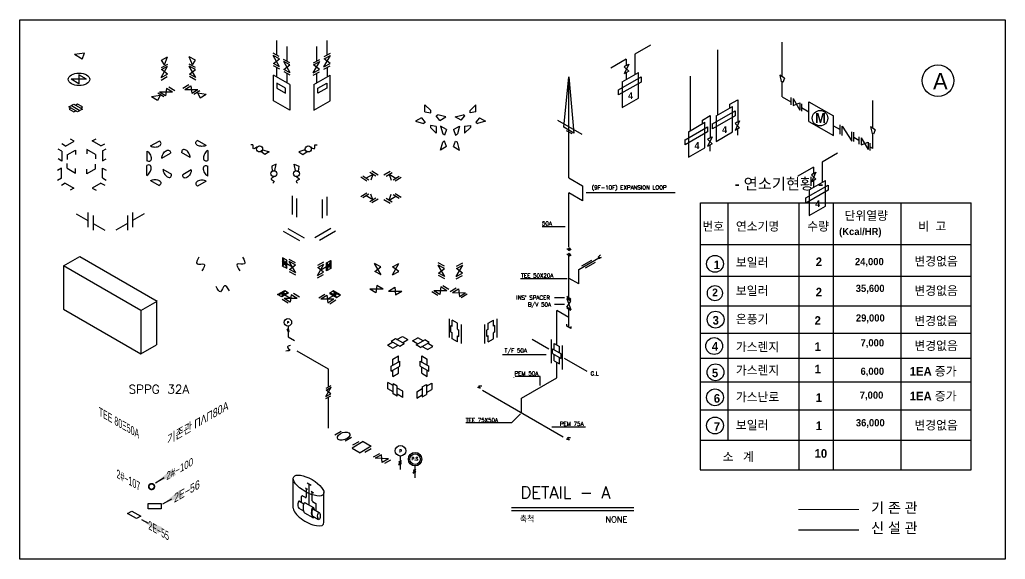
# Model space of a CAD drawing. Header units: millimetres. Extents: x 16332047 to 33387680, y -14835522 to -7015081.
# Drawn here: x 16550508 to 16577664, y -7622049 to -7607176 of the extents above; entities that cross this region are included whole.
import ezdxf
from ezdxf.enums import TextEntityAlignment as Align

# ---------------------------------------------------------------- set-up
doc = ezdxf.new("R2010")
doc.units = ezdxf.units.MM
doc.header["$LTSCALE"] = 300
doc.header["$MEASUREMENT"] = 0
doc.layers.get('0').update_dxf_attribs({"linetype": 'CONTINUOUS'})
for name, color, linetype in [('2차ABF', 4, 'CONTINUOUS'), ('ABF', 4, 'CONTINUOUS'), ('EF', 6, 'CONTINUOUS'), ('gas', 3, 'CONTINUOUS'), ('GTEXT', 2, 'CONTINUOUS'), ('부속류', 2, 'CONTINUOUS')]:
    doc.layers.add(name, color=color, linetype=linetype)
doc.layers.add('기존관', color=7, linetype='CONTINUOUS', lineweight=9)
doc.styles.add('HGW', font='romand', dxfattribs={"bigfont": 'hgw'})
doc.styles.add('HSH', font='romans.shx', dxfattribs={"bigfont": 'ghs.shx'})
doc.styles.add('HSW', font='romans.shx', dxfattribs={"bigfont": 'HSw.shx'})
doc.styles.add('HTXTW', font='txt', dxfattribs={"bigfont": 'htxtw'})
doc.styles.get("Standard").update_dxf_attribs({"font": 'symbol.ttf'})
doc.styles.add('굴림', font='', dxfattribs={"bigfont": '굴림'})
doc.styles.get('굴림').set_extended_font_data('Gulim', bold=True)
doc.dimstyles.get("Standard").update_dxf_attribs({"dimtxt": 1, "dimasz": 0.18, "dimexe": 0.18, "dimexo": 0.0625, "dimgap": 0.5, "dimtad": 1, "dimzin": 0, "dimdsep": 46, "dimtxsty": 'Standard', "dimcen": 0.09, "dimadec": 0, "dimazin": 0, "dimtfac": 1, "dimtofl": 0, "dimtmove": 2, "dimatfit": 3, "dimfxl": 1, "dimtolj": 1, "dimtzin": 0, "dimarcsym": 0})

# ---------------------------------------------------------------- blocks, each defined once
blk = doc.blocks.new('E')
at = {"layer": 'EF'}
for p, q in [((266, 588), (-1165, -238)), ((-508, -618), (924, 208)), ((924, 208), (266, 588)), ((-1165, -238), (-508, -618))]:
    blk.add_line(p, q, dxfattribs=at)

msp = doc.modelspace()

# ---------------------------------------------------------------- linework, layer by layer
at = {"color": 4}
for p, q in [((16550508, -7607176), (16577664, -7607176)), ((16550508, -7622049), (16550508, -7607176)), ((16577664, -7607176), (16577664, -7622049)), ((16577664, -7622049), (16550508, -7622049))]:
    msp.add_line(p, q, dxfattribs=at)
at = {"layer": 'ABF', "color": 4, "const_width": 47.5}
msp.add_lwpolyline([(16554220, -7620045, 1), (16554064, -7620045, 1)], format="xyb", close=True, dxfattribs=at)
at = {"layer": 'EF', "color": 4}
msp.add_lwpolyline([(16554051, -7620515), (16554408, -7620515), (16554408, -7620657), (16554051, -7620657)], close=True, dxfattribs=at)
msp.add_circle((16575808, -7608854), 435, dxfattribs=at)
at = {"layer": 'gas', "color": 4}
for p, q in [((16557584, -7607745), (16557584, -7608152)), ((16558974, -7607745), (16558974, -7608152)), ((16571514, -7608746), (16571514, -7607796)), ((16557870, -7607910), (16557870, -7608317)), ((16558689, -7607910), (16558689, -7608317)), ((16567887, -7607877), (16567458, -7608125)), ((16569746, -7609796), (16569746, -7608009)), ((16567221, -7608262), (16566792, -7608509)), ((16567221, -7608262), (16567221, -7608439)), ((16567458, -7608125), (16567458, -7608687)), ((16557580, -7608491), (16557580, -7608754)), ((16558979, -7608491), (16558979, -7608754)), ((16567221, -7608634), (16567221, -7608824)), ((16557870, -7608658), (16557870, -7608922)), ((16558689, -7608658), (16558689, -7608922)), ((16565639, -7611533), (16565639, -7608809)), ((16568987, -7610234), (16568987, -7608735)), ((16571514, -7609303), (16571514, -7608894)), ((16570077, -7609503), (16570290, -7609380)), ((16570290, -7609380), (16570290, -7609994)), ((16571514, -7609303), (16571756, -7609442)), ((16574017, -7610172), (16574017, -7609407)), ((16570077, -7609605), (16570077, -7609503)), ((16572051, -7609594), (16572254, -7609711)), ((16569318, -7609942), (16569531, -7609819)), ((16569318, -7610043), (16569318, -7609942)), ((16569531, -7609818), (16569531, -7610432)), ((16570283, -7610193), (16570283, -7610357)), ((16572930, -7610101), (16573111, -7610205)), ((16573633, -7610507), (16573492, -7610425)), ((16574017, -7610728), (16574017, -7610320)), ((16569524, -7610632), (16569524, -7610795)), ((16574017, -7610728), (16573929, -7610678)), ((16573044, -7610855), (16572615, -7611103)), ((16572378, -7611239), (16571949, -7611487)), ((16572378, -7611239), (16572378, -7611416)), ((16572615, -7611103), (16572615, -7611665)), ((16565639, -7611533), (16566016, -7611751)), ((16572378, -7611612), (16572378, -7611802)), ((16566016, -7611751), (16566016, -7612167)), ((16565639, -7613440), (16565639, -7611950)), ((16566016, -7612167), (16565639, -7611950)), ((16566118, -7611936), (16568568, -7611936)), ((16565539, -7612885), (16564903, -7612885)), ((16565639, -7614842), (16565639, -7613695)), ((16565911, -7614062), (16566469, -7613740)), ((16565911, -7614456), (16565911, -7614062)), ((16565588, -7614315), (16564311, -7614315)), ((16565911, -7614456), (16565651, -7614306)), ((16565310, -7616143), (16565310, -7615194)), ((16565639, -7615384), (16565310, -7615194)), ((16565639, -7615632), (16565639, -7615159)), ((16565310, -7617047), (16565310, -7616621)), ((16564845, -7617014), (16564158, -7617014)), ((16564335, -7617609), (16565310, -7617047)), ((16564845, -7617256), (16564845, -7617014)), ((16563260, -7617386), (16565486, -7618671)), ((16564335, -7618007), (16564335, -7617609)), ((16564306, -7618036), (16564059, -7618288)), ((16564059, -7618288), (16562804, -7618288)), ((16565166, -7618397), (16566095, -7618397)), ((16571966, -7621241), (16573627, -7621241))]:
    msp.add_line(p, q, dxfattribs=at)
at = {"layer": 'GTEXT', "color": 4}
for p, q in [((16552292, -7608102), (16552014, -7608139)), ((16552228, -7608262), (16552014, -7608139)), ((16552228, -7608262), (16552292, -7608102)), ((16554412, -7608294), (16554584, -7608201)), ((16554495, -7608424), (16554412, -7608294)), ((16554495, -7608424), (16554584, -7608201)), ((16555352, -7608294), (16555180, -7608201)), ((16555269, -7608424), (16555180, -7608201)), ((16555269, -7608424), (16555352, -7608294)), ((16557661, -7608193), (16557489, -7608100)), ((16557669, -7608471), (16557491, -7608160)), ((16557663, -7608252), (16557491, -7608160)), ((16557497, -7608379), (16557663, -7608252)), ((16557954, -7608362), (16557781, -7608269)), ((16557962, -7608640), (16557783, -7608328)), ((16557955, -7608421), (16557783, -7608328)), ((16558597, -7608640), (16558775, -7608328)), ((16558603, -7608421), (16558775, -7608328)), ((16558605, -7608362), (16558777, -7608269)), ((16558889, -7608471), (16559068, -7608160)), ((16558895, -7608252), (16559068, -7608160)), ((16559061, -7608379), (16558895, -7608252)), ((16558897, -7608193), (16559069, -7608100)), ((16554405, -7608769), (16554584, -7608457)), ((16554412, -7608550), (16554584, -7608457)), ((16554577, -7608676), (16554412, -7608550)), ((16554413, -7608491), (16554586, -7608398)), ((16555350, -7608491), (16555178, -7608398)), ((16555352, -7608550), (16555180, -7608457)), ((16555359, -7608769), (16555180, -7608457)), ((16555186, -7608676), (16555352, -7608550)), ((16557669, -7608471), (16557497, -7608379)), ((16557672, -7608540), (16557499, -7608448)), ((16557790, -7608547), (16557955, -7608421)), ((16557962, -7608640), (16557790, -7608547)), ((16557964, -7608709), (16557792, -7608616)), ((16558595, -7608709), (16558767, -7608616)), ((16558597, -7608640), (16558769, -7608547)), ((16558769, -7608547), (16558603, -7608421)), ((16558887, -7608540), (16559059, -7608448)), ((16558889, -7608471), (16559061, -7608379)), ((16567104, -7608892), (16567554, -7608632)), ((16567287, -7608401), (16567163, -7608668)), ((16567215, -7608442), (16567163, -7608472)), ((16567163, -7608472), (16567287, -7608596)), ((16567287, -7608596), (16567163, -7608668)), ((16567215, -7608442), (16567287, -7608401)), ((16567554, -7609335), (16567554, -7608632)), ((16552353, -7608818), (16551925, -7608818)), ((16552139, -7608942), (16551925, -7608818)), ((16552353, -7608818), (16552139, -7608695)), ((16552139, -7608695), (16552139, -7608942)), ((16554403, -7608838), (16554575, -7608745)), ((16554405, -7608769), (16554577, -7608676)), ((16555359, -7608769), (16555186, -7608676)), ((16555361, -7608838), (16555188, -7608745)), ((16557947, -7608966), (16557497, -7608707)), ((16557497, -7609410), (16557497, -7608707)), ((16558612, -7608966), (16559062, -7608707)), ((16559062, -7609410), (16559062, -7608707)), ((16565502, -7610141), (16565640, -7608751)), ((16565640, -7608751), (16565777, -7610299)), ((16567010, -7609112), (16567628, -7608755)), ((16567628, -7608895), (16567010, -7609251)), ((16567104, -7608892), (16567104, -7609121)), ((16567628, -7608755), (16567628, -7608895)), ((16571448, -7608708), (16571493, -7608882)), ((16571580, -7608784), (16571448, -7608708)), ((16571535, -7608906), (16571493, -7608882)), ((16571580, -7608784), (16571535, -7608906)), ((16554722, -7609171), (16554363, -7609172)), ((16554529, -7609275), (16554363, -7609172)), ((16554555, -7609069), (16554529, -7609275)), ((16554722, -7609171), (16554555, -7609069)), ((16554783, -7609138), (16554616, -7609036)), ((16555000, -7609067), (16555166, -7608964)), ((16555061, -7609100), (16555227, -7608997)), ((16555061, -7609100), (16555420, -7609101)), ((16555227, -7608997), (16555254, -7609204)), ((16555254, -7609204), (16555420, -7609101)), ((16555306, -7609232), (16555472, -7609129)), ((16557589, -7608926), (16557589, -7609065)), ((16557831, -7609066), (16557589, -7608926)), ((16557589, -7609065), (16557831, -7609205)), ((16557831, -7609205), (16557831, -7609061)), ((16557947, -7608966), (16557947, -7609670)), ((16558612, -7608966), (16558612, -7609670)), ((16558727, -7609066), (16558970, -7608926)), ((16558727, -7609205), (16558727, -7609061)), ((16558970, -7609065), (16558727, -7609205)), ((16558970, -7608926), (16558970, -7609065)), ((16567010, -7609251), (16567010, -7609107)), ((16567104, -7609058), (16567104, -7609595)), ((16554379, -7609266), (16554140, -7609301)), ((16554307, -7609403), (16554140, -7609301)), ((16554379, -7609266), (16554307, -7609403)), ((16554477, -7609303), (16554311, -7609200)), ((16555404, -7609195), (16555642, -7609229)), ((16555404, -7609195), (16555476, -7609332)), ((16555476, -7609332), (16555642, -7609229)), ((16557947, -7609670), (16557497, -7609410)), ((16558612, -7609670), (16559062, -7609410)), ((16567104, -7609595), (16567554, -7609335)), ((16571756, -7609321), (16571756, -7609527)), ((16571818, -7609350), (16572004, -7609670)), ((16571818, -7609350), (16571818, -7609543)), ((16572254, -7609439), (16572930, -7609829)), ((16572254, -7609982), (16572254, -7609439)), ((16551865, -7609581), (16552001, -7609503)), ((16552101, -7609718), (16551865, -7609581)), ((16551916, -7609611), (16551868, -7609639)), ((16551868, -7609639), (16552004, -7609718)), ((16551932, -7609542), (16552168, -7609679)), ((16552001, -7609503), (16552237, -7609639)), ((16552004, -7609718), (16552053, -7609690)), ((16552104, -7609503), (16552053, -7609532)), ((16552237, -7609639), (16552101, -7609718)), ((16552241, -7609581), (16552104, -7609503)), ((16552189, -7609611), (16552241, -7609581)), ((16561674, -7609714), (16561674, -7609523)), ((16561674, -7609523), (16561834, -7609681)), ((16561674, -7609714), (16561834, -7609741)), ((16561834, -7609741), (16561834, -7609681)), ((16563080, -7609522), (16562919, -7609680)), ((16562919, -7609740), (16562919, -7609680)), ((16563080, -7609713), (16562919, -7609740)), ((16563080, -7609713), (16563080, -7609522)), ((16569601, -7610046), (16570219, -7609689)), ((16569695, -7609826), (16570145, -7609566)), ((16570145, -7610269), (16570145, -7609566)), ((16570219, -7609689), (16570219, -7609829)), ((16571818, -7609543), (16572004, -7609465)), ((16572004, -7609465), (16572004, -7609670)), ((16572051, -7609492), (16572051, -7609698)), ((16561578, -7609879), (16561413, -7609975)), ((16561413, -7609975), (16561630, -7610035)), ((16561578, -7609879), (16561682, -7610005)), ((16561979, -7609824), (16562031, -7609794)), ((16562083, -7609950), (16561979, -7609824)), ((16562248, -7609854), (16562031, -7609794)), ((16562083, -7609950), (16562248, -7609854)), ((16562506, -7609854), (16562723, -7609794)), ((16562671, -7609949), (16562506, -7609854)), ((16562671, -7609949), (16562775, -7609824)), ((16562775, -7609824), (16562723, -7609794)), ((16563176, -7609879), (16563072, -7610004)), ((16563341, -7609974), (16563124, -7610034)), ((16563176, -7609879), (16563341, -7609974)), ((16566009, -7610341), (16565335, -7609952)), ((16570219, -7609829), (16569601, -7610185)), ((16569695, -7609826), (16569695, -7610529)), ((16570345, -7609962), (16570222, -7610229)), ((16570274, -7610003), (16570345, -7609962)), ((16572254, -7609982), (16572930, -7610372)), ((16572930, -7610372), (16572930, -7609829)), ((16561682, -7610005), (16561630, -7610035)), ((16561987, -7610116), (16561827, -7610088)), ((16561827, -7610088), (16561827, -7610148)), ((16561987, -7610306), (16561827, -7610148)), ((16561987, -7610116), (16561987, -7610306)), ((16562105, -7610107), (16562162, -7610325)), ((16562270, -7610203), (16562105, -7610107)), ((16562270, -7610203), (16562214, -7610355)), ((16562462, -7610203), (16562627, -7610107)), ((16562462, -7610203), (16562518, -7610355)), ((16562627, -7610107), (16562570, -7610325)), ((16562767, -7610115), (16562927, -7610088)), ((16562767, -7610115), (16562767, -7610306)), ((16562767, -7610306), (16562927, -7610148)), ((16562927, -7610088), (16562927, -7610148)), ((16563072, -7610004), (16563124, -7610034)), ((16565777, -7610299), (16565502, -7610141)), ((16565729, -7610326), (16565571, -7610235)), ((16568842, -7610484), (16569460, -7610128)), ((16569460, -7610267), (16568842, -7610624)), ((16568936, -7610264), (16569386, -7610004)), ((16568936, -7610264), (16568936, -7610968)), ((16569386, -7610708), (16569386, -7610004)), ((16569460, -7610128), (16569460, -7610267)), ((16569601, -7610185), (16569601, -7610041)), ((16570274, -7610003), (16570222, -7610033)), ((16570222, -7610033), (16570345, -7610158)), ((16570345, -7610158), (16570222, -7610229)), ((16573111, -7610333), (16573111, -7610077)), ((16573169, -7610367), (16573168, -7610111)), ((16573168, -7610111), (16573435, -7610520)), ((16573435, -7610520), (16573434, -7610264)), ((16573951, -7610133), (16573996, -7610308)), ((16574083, -7610210), (16573951, -7610133)), ((16574083, -7610210), (16574037, -7610332)), ((16551774, -7610663), (16552012, -7610526)), ((16552012, -7610526), (16551906, -7610465)), ((16552507, -7610518), (16552612, -7610457)), ((16552744, -7610655), (16552507, -7610518)), ((16554116, -7610657), (16554354, -7610520)), ((16555648, -7610639), (16555411, -7610502)), ((16562214, -7610355), (16562162, -7610325)), ((16562214, -7610522), (16562162, -7610552)), ((16562270, -7610675), (16562214, -7610522)), ((16562462, -7610675), (16562518, -7610522)), ((16562518, -7610355), (16562570, -7610325)), ((16562518, -7610522), (16562570, -7610552)), ((16568842, -7610624), (16568842, -7610480)), ((16569586, -7610400), (16569462, -7610667)), ((16569514, -7610442), (16569462, -7610472)), ((16569462, -7610472), (16569586, -7610596)), ((16569514, -7610442), (16569586, -7610400)), ((16569695, -7610529), (16570145, -7610269)), ((16573492, -7610534), (16573492, -7610278)), ((16573633, -7610405), (16573633, -7610611)), ((16573695, -7610434), (16573882, -7610754)), ((16573695, -7610434), (16573695, -7610627)), ((16574037, -7610332), (16573996, -7610308)), ((16551670, -7610801), (16551564, -7610740)), ((16551774, -7610663), (16551668, -7610602)), ((16551670, -7610801), (16551670, -7611075)), ((16551812, -7610905), (16552050, -7610768)), ((16552050, -7610768), (16552050, -7610890)), ((16552593, -7610888), (16552355, -7610750)), ((16552355, -7610750), (16552355, -7610872)), ((16552744, -7610655), (16552850, -7610594)), ((16552787, -7610794), (16552893, -7610733)), ((16552787, -7610794), (16552787, -7611069)), ((16554013, -7610795), (16554013, -7611069)), ((16555691, -7610778), (16555691, -7611053)), ((16557210, -7610763), (16557148, -7610806)), ((16557265, -7610894), (16557148, -7610806)), ((16557210, -7610763), (16557377, -7610815)), ((16558368, -7610763), (16558201, -7610815)), ((16558313, -7610894), (16558430, -7610806)), ((16558368, -7610763), (16558430, -7610806)), ((16562105, -7610770), (16562162, -7610552)), ((16562270, -7610675), (16562105, -7610770)), ((16562462, -7610675), (16562627, -7610770)), ((16562627, -7610770), (16562570, -7610552)), ((16568936, -7610968), (16569386, -7610708)), ((16569586, -7610596), (16569462, -7610667)), ((16573695, -7610627), (16573882, -7610549)), ((16573882, -7610549), (16573882, -7610754)), ((16573929, -7610576), (16573929, -7610782)), ((16551670, -7611075), (16551564, -7611014)), ((16551812, -7610905), (16551812, -7611027)), ((16552593, -7610888), (16552593, -7611010)), ((16552787, -7611069), (16552893, -7611008)), ((16554425, -7610993), (16554663, -7610855)), ((16555206, -7610975), (16554968, -7610838)), ((16557377, -7610815), (16557265, -7610894)), ((16558201, -7610815), (16558313, -7610894)), ((16551660, -7611269), (16551554, -7611330)), ((16551660, -7611543), (16551660, -7611269)), ((16551812, -7611266), (16551812, -7611144)), ((16551812, -7611266), (16552050, -7611403)), ((16552050, -7611403), (16552050, -7611281)), ((16552593, -7611283), (16552355, -7611421)), ((16552355, -7611421), (16552355, -7611299)), ((16552593, -7611283), (16552593, -7611161)), ((16552787, -7611265), (16552893, -7611326)), ((16552787, -7611539), (16552787, -7611265)), ((16554013, -7611470), (16554013, -7611196)), ((16554456, -7611300), (16554693, -7611438)), ((16555236, -7611318), (16554999, -7611455)), ((16555691, -7611487), (16555691, -7611213)), ((16557575, -7611158), (16557451, -7611215)), ((16557451, -7611215), (16557468, -7611360)), ((16557536, -7611328), (16557468, -7611360)), ((16557536, -7611328), (16557575, -7611158)), ((16558071, -7611158), (16558195, -7611215)), ((16558109, -7611328), (16558071, -7611158)), ((16558109, -7611328), (16558177, -7611360)), ((16558195, -7611215), (16558177, -7611360)), ((16560545, -7611454), (16560711, -7611351)), ((16551660, -7611543), (16551554, -7611604)), ((16552787, -7611539), (16552893, -7611601)), ((16554116, -7611608), (16554354, -7611746)), ((16560075, -7611623), (16559909, -7611520)), ((16560127, -7611595), (16559961, -7611492)), ((16560237, -7611439), (16560050, -7611547)), ((16560320, -7611491), (16560153, -7611388)), ((16560237, -7611439), (16560181, -7611602)), ((16560381, -7611458), (16560214, -7611355)), ((16560606, -7611486), (16560772, -7611384)), ((16560689, -7611435), (16560875, -7611543)), ((16560689, -7611435), (16560744, -7611597)), ((16560799, -7611590), (16560965, -7611488)), ((16560851, -7611618), (16561017, -7611516)), ((16572261, -7611869), (16572711, -7611609)), ((16572444, -7611378), (16572321, -7611645)), ((16572373, -7611420), (16572321, -7611450)), ((16572321, -7611450), (16572444, -7611574)), ((16572444, -7611574), (16572321, -7611645)), ((16572373, -7611420), (16572444, -7611378)), ((16572711, -7612313), (16572711, -7611609)), ((16551764, -7611681), (16551658, -7611742)), ((16551764, -7611681), (16552002, -7611818)), ((16552002, -7611818), (16551896, -7611879)), ((16552744, -7611678), (16552507, -7611816)), ((16552507, -7611816), (16552612, -7611877)), ((16552744, -7611678), (16552850, -7611740)), ((16555648, -7611626), (16555411, -7611763)), ((16572168, -7612090), (16572785, -7611733)), ((16572785, -7611872), (16572168, -7612229)), ((16572261, -7611869), (16572261, -7612099)), ((16572785, -7611733), (16572785, -7611872)), ((16558020, -7612541), (16558020, -7612031)), ((16558148, -7612615), (16558148, -7612105)), ((16558850, -7612645), (16558850, -7612135)), ((16558979, -7612571), (16558979, -7612060)), ((16560075, -7611959), (16559909, -7612062)), ((16560127, -7611988), (16559961, -7612090)), ((16560237, -7612143), (16560050, -7612035)), ((16560320, -7612091), (16560153, -7612194)), ((16560237, -7612143), (16560181, -7611981)), ((16560381, -7612124), (16560214, -7612227)), ((16560545, -7612128), (16560711, -7612231)), ((16560606, -7612096), (16560772, -7612198)), ((16560689, -7612147), (16560744, -7611985)), ((16560689, -7612147), (16560875, -7612039)), ((16560799, -7611992), (16560965, -7612094)), ((16560851, -7611964), (16561017, -7612066)), ((16572168, -7612229), (16572168, -7612085)), ((16572261, -7612036), (16572261, -7612573)), ((16572261, -7612573), (16572711, -7612313)), ((16557900, -7612930), (16558342, -7613185)), ((16559082, -7612930), (16558640, -7613185)), ((16557771, -7613004), (16558213, -7613259)), ((16559211, -7613004), (16558769, -7613259)), ((16551715, -7613961), (16552167, -7613700)), ((16552167, -7613700), (16554299, -7614931)), ((16557864, -7613805), (16557750, -7613739)), ((16557750, -7613739), (16557750, -7613966)), ((16557750, -7613739), (16557864, -7614024)), ((16557750, -7613748), (16557752, -7613745)), ((16557750, -7613765), (16557757, -7613757)), ((16557750, -7613781), (16557762, -7613769)), ((16557750, -7613798), (16557767, -7613781)), ((16557750, -7613815), (16557771, -7613793)), ((16558108, -7613875), (16557936, -7613783)), ((16553848, -7615192), (16551715, -7613961)), ((16551715, -7613961), (16551715, -7615156)), ((16557864, -7613805), (16557750, -7613966)), ((16557750, -7613831), (16557776, -7613805)), ((16557750, -7613848), (16557781, -7613817)), ((16557750, -7613865), (16557786, -7613829)), ((16557750, -7613882), (16557790, -7613841)), ((16557750, -7613898), (16557795, -7613853)), ((16557750, -7613915), (16557800, -7613865)), ((16557750, -7613932), (16557805, -7613877)), ((16557750, -7613948), (16557793, -7613905)), ((16557750, -7613965), (16557753, -7613962)), ((16557750, -7613966), (16557864, -7614024)), ((16557810, -7613889), (16557864, -7613835)), ((16557814, -7613901), (16557864, -7613851)), ((16557819, -7613913), (16557864, -7613868)), ((16557824, -7613924), (16557864, -7613885)), ((16557829, -7613936), (16557864, -7613901)), ((16557833, -7613849), (16557864, -7613818)), ((16557833, -7613948), (16557864, -7613918)), ((16557838, -7613960), (16557864, -7613935)), ((16557843, -7613972), (16557864, -7613952)), ((16557848, -7613984), (16557864, -7613968)), ((16557852, -7613996), (16557864, -7613985)), ((16557857, -7614008), (16557864, -7614002)), ((16557862, -7614020), (16557864, -7614018)), ((16557864, -7614024), (16557864, -7613805)), ((16558025, -7613995), (16557870, -7613905)), ((16558110, -7613934), (16557937, -7613842)), ((16558116, -7614153), (16557937, -7613842)), ((16557944, -7614061), (16558110, -7613934)), ((16558116, -7614153), (16557944, -7614061)), ((16558711, -7614224), (16558890, -7613913)), ((16558718, -7614005), (16558890, -7613913)), ((16558883, -7614132), (16558718, -7614005)), ((16558719, -7613946), (16558891, -7613854)), ((16558802, -7614066), (16558958, -7613976)), ((16558964, -7613876), (16559077, -7613810)), ((16559077, -7613810), (16558964, -7614095)), ((16558964, -7614095), (16558964, -7613876)), ((16558964, -7613876), (16559077, -7614037)), ((16558995, -7613920), (16558964, -7613889)), ((16559018, -7613960), (16558964, -7613906)), ((16559013, -7613972), (16558964, -7613922)), ((16559008, -7613984), (16558964, -7613939)), ((16559003, -7613995), (16558964, -7613956)), ((16558999, -7614007), (16558964, -7613972)), ((16558994, -7614019), (16558964, -7613989)), ((16558989, -7614031), (16558964, -7614006)), ((16558984, -7614043), (16558964, -7614023)), ((16559077, -7614037), (16558964, -7614095)), ((16558980, -7614055), (16558964, -7614039)), ((16558975, -7614067), (16558964, -7614056)), ((16559077, -7614003), (16559022, -7613948)), ((16559077, -7613986), (16559027, -7613936)), ((16559077, -7613969), (16559032, -7613924)), ((16559077, -7614019), (16559034, -7613976)), ((16559077, -7613953), (16559037, -7613912)), ((16559077, -7613936), (16559042, -7613900)), ((16559077, -7613919), (16559046, -7613888)), ((16559077, -7613902), (16559051, -7613876)), ((16559077, -7613886), (16559056, -7613864)), ((16559077, -7613869), (16559061, -7613852)), ((16559077, -7613852), (16559065, -7613840)), ((16559077, -7613836), (16559070, -7613828)), ((16559077, -7614036), (16559074, -7614033)), ((16559077, -7613819), (16559075, -7613816)), ((16559077, -7613810), (16559077, -7614037)), ((16560457, -7613987), (16560285, -7613894)), ((16560464, -7614206), (16560285, -7613894)), ((16560291, -7614113), (16560457, -7613987)), ((16560778, -7614206), (16560956, -7613894)), ((16560784, -7613987), (16560956, -7613894)), ((16560950, -7614113), (16560784, -7613987)), ((16562212, -7613972), (16562040, -7613880)), ((16562214, -7614032), (16562042, -7613939)), ((16562220, -7614250), (16562042, -7613939)), ((16562048, -7614158), (16562214, -7614032)), ((16562535, -7614250), (16562713, -7613939)), ((16562541, -7614032), (16562713, -7613939)), ((16562707, -7614158), (16562541, -7614032)), ((16562543, -7613972), (16562715, -7613880)), ((16566000, -7613962), (16566274, -7613804)), ((16566099, -7614018), (16566372, -7613860)), ((16558118, -7614222), (16557946, -7614130)), ((16558709, -7614293), (16558881, -7614201)), ((16558711, -7614224), (16558883, -7614132)), ((16558970, -7614079), (16558964, -7614073)), ((16558965, -7614091), (16558964, -7614089)), ((16560464, -7614206), (16560291, -7614113)), ((16560778, -7614206), (16560950, -7614113)), ((16562220, -7614250), (16562048, -7614158)), ((16562222, -7614320), (16562050, -7614227)), ((16562533, -7614320), (16562705, -7614227)), ((16562535, -7614250), (16562707, -7614158)), ((16560518, -7614601), (16560158, -7614603)), ((16560325, -7614705), (16560158, -7614603)), ((16560351, -7614499), (16560325, -7614705)), ((16560518, -7614601), (16560351, -7614499)), ((16560673, -7614655), (16560840, -7614552)), ((16560840, -7614552), (16560866, -7614759)), ((16562108, -7614543), (16562082, -7614750)), ((16562274, -7614646), (16562108, -7614543)), ((16562335, -7614613), (16562169, -7614511)), ((16562369, -7614667), (16562536, -7614564)), ((16562430, -7614699), (16562596, -7614597)), ((16562596, -7614597), (16562623, -7614803)), ((16557612, -7614749), (16557809, -7614636)), ((16557612, -7614749), (16557915, -7614706)), ((16557726, -7614815), (16557612, -7614749)), ((16557620, -7614745), (16557619, -7614749)), ((16557634, -7614737), (16557631, -7614747)), ((16557649, -7614728), (16557644, -7614745)), ((16557663, -7614720), (16557657, -7614743)), ((16557678, -7614712), (16557670, -7614741)), ((16557692, -7614703), (16557682, -7614739)), ((16557706, -7614695), (16557695, -7614738)), ((16557721, -7614687), (16557708, -7614736)), ((16557735, -7614678), (16557721, -7614734)), ((16557726, -7614815), (16557809, -7614636)), ((16557915, -7614706), (16557726, -7614815)), ((16557750, -7614670), (16557733, -7614732)), ((16557749, -7614766), (16557737, -7614809)), ((16557764, -7614662), (16557746, -7614730)), ((16557771, -7614727), (16557752, -7614800)), ((16557779, -7614653), (16557759, -7614728)), ((16557784, -7614725), (16557766, -7614792)), ((16557793, -7614645), (16557778, -7614704)), ((16557797, -7614723), (16557781, -7614784)), ((16557810, -7614721), (16557795, -7614775)), ((16558154, -7614860), (16557795, -7614861)), ((16557961, -7614964), (16557795, -7614861)), ((16557808, -7614637), (16557807, -7614641)), ((16557809, -7614636), (16557915, -7614706)), ((16557822, -7614719), (16557810, -7614767)), ((16557971, -7614860), (16557815, -7614770)), ((16557835, -7614717), (16557824, -7614759)), ((16557848, -7614716), (16557838, -7614750)), ((16557860, -7614714), (16557853, -7614742)), ((16557873, -7614712), (16557867, -7614733)), ((16557886, -7614710), (16557882, -7614725)), ((16557899, -7614708), (16557896, -7614717)), ((16557911, -7614706), (16557911, -7614708)), ((16557988, -7614757), (16557961, -7614964)), ((16558154, -7614860), (16557988, -7614757)), ((16558215, -7614827), (16558048, -7614724)), ((16558746, -7614840), (16558912, -7614738)), ((16558807, -7614873), (16558973, -7614770)), ((16558807, -7614873), (16559166, -7614874)), ((16558973, -7614770), (16558999, -7614977)), ((16558989, -7614874), (16559145, -7614784)), ((16558999, -7614977), (16559166, -7614874)), ((16559152, -7614649), (16559045, -7614719)), ((16559045, -7614719), (16559235, -7614829)), ((16559348, -7614763), (16559045, -7614719)), ((16559049, -7614720), (16559050, -7614722)), ((16559062, -7614722), (16559064, -7614730)), ((16559075, -7614723), (16559079, -7614739)), ((16559087, -7614725), (16559093, -7614747)), ((16559100, -7614727), (16559108, -7614755)), ((16559113, -7614729), (16559122, -7614764)), ((16559125, -7614731), (16559136, -7614772)), ((16559138, -7614733), (16559151, -7614780)), ((16559151, -7614734), (16559165, -7614789)), ((16559348, -7614763), (16559152, -7614649)), ((16559235, -7614829), (16559152, -7614649)), ((16559153, -7614650), (16559154, -7614654)), ((16559164, -7614736), (16559180, -7614797)), ((16559167, -7614658), (16559183, -7614717)), ((16559176, -7614738), (16559194, -7614805)), ((16559182, -7614667), (16559202, -7614742)), ((16559189, -7614740), (16559209, -7614814)), ((16559196, -7614675), (16559214, -7614744)), ((16559211, -7614683), (16559227, -7614745)), ((16559212, -7614780), (16559223, -7614822)), ((16559225, -7614692), (16559240, -7614747)), ((16559235, -7614829), (16559348, -7614763)), ((16559240, -7614700), (16559253, -7614749)), ((16559254, -7614708), (16559265, -7614751)), ((16559268, -7614717), (16559278, -7614753)), ((16559283, -7614725), (16559291, -7614755)), ((16559297, -7614734), (16559304, -7614756)), ((16559312, -7614742), (16559316, -7614758)), ((16559326, -7614750), (16559329, -7614760)), ((16559341, -7614759), (16559342, -7614762)), ((16560673, -7614655), (16561033, -7614656)), ((16560866, -7614759), (16561033, -7614656)), ((16562029, -7614778), (16561863, -7614675)), ((16562274, -7614646), (16561915, -7614647)), ((16562082, -7614750), (16561915, -7614647)), ((16562430, -7614699), (16562789, -7614701)), ((16562623, -7614803), (16562789, -7614701)), ((16562675, -7614831), (16562841, -7614729)), ((16565516, -7614839), (16565245, -7614839)), ((16565697, -7614876), (16565580, -7614808)), ((16565697, -7614906), (16565580, -7614838)), ((16565580, -7614868), (16565697, -7615163)), ((16565697, -7614936), (16565580, -7614868)), ((16553848, -7615192), (16554299, -7614931)), ((16554276, -7614918), (16554276, -7616140)), ((16557909, -7614992), (16557743, -7614889)), ((16559051, -7615005), (16559218, -7614902)), ((16565516, -7615025), (16565245, -7615025)), ((16565580, -7615095), (16565697, -7614936)), ((16565697, -7615163), (16565580, -7615095)), ((16565697, -7615192), (16565580, -7615125)), ((16551715, -7615156), (16553848, -7616387)), ((16553848, -7615192), (16553848, -7616387)), ((16557907, -7615620), (16557907, -7615717)), ((16565583, -7615625), (16565583, -7615572)), ((16565691, -7615688), (16565583, -7615625)), ((16565691, -7615630), (16565691, -7615688)), ((16557930, -7615729), (16557881, -7615703)), ((16557931, -7615791), (16557881, -7615703)), ((16557883, -7615765), (16557930, -7615729)), ((16557931, -7615791), (16557883, -7615765)), ((16557907, -7615778), (16557907, -7615918)), ((16557907, -7615918), (16558077, -7616016)), ((16560743, -7616033), (16560859, -7615967)), ((16560859, -7615967), (16561097, -7616104)), ((16560903, -7615992), (16561053, -7615906)), ((16561053, -7615906), (16561202, -7615992)), ((16561328, -7616029), (16561477, -7615943)), ((16561626, -7616029), (16561477, -7615943)), ((16553848, -7616387), (16554276, -7616140)), ((16560639, -7616145), (16560788, -7616059)), ((16560639, -7616145), (16560788, -7616231)), ((16560743, -7616033), (16560982, -7616171)), ((16560788, -7616231), (16560937, -7616145)), ((16560982, -7616171), (16561097, -7616104)), ((16561053, -7616079), (16561202, -7615992)), ((16561477, -7616115), (16561328, -7616029)), ((16561432, -7616141), (16561671, -7616003)), ((16561547, -7616208), (16561432, -7616141)), ((16561547, -7616208), (16561786, -7616070)), ((16561741, -7616268), (16561592, -7616182)), ((16561786, -7616070), (16561671, -7616003)), ((16561890, -7616182), (16561741, -7616096)), ((16561741, -7616268), (16561890, -7616182)), ((16565089, -7616261), (16564626, -7615994)), ((16565151, -7615987), (16565151, -7616641)), ((16565235, -7616272), (16565235, -7616100)), ((16565235, -7616100), (16565384, -7616186)), ((16565384, -7616358), (16565384, -7616186)), ((16565451, -7616160), (16565451, -7616814)), ((16558143, -7616303), (16559009, -7616803)), ((16560792, -7616531), (16560941, -7616445)), ((16560941, -7616617), (16560941, -7616445)), ((16561586, -7616616), (16561586, -7616444)), ((16561586, -7616444), (16561735, -7616530)), ((16565018, -7616414), (16563811, -7616414)), ((16565190, -7616380), (16565190, -7616246)), ((16565190, -7616246), (16565429, -7616384)), ((16565190, -7616380), (16565429, -7616517)), ((16565235, -7616578), (16565235, -7616406)), ((16565384, -7616664), (16565384, -7616492)), ((16565429, -7616517), (16565429, -7616384)), ((16566146, -7616872), (16565521, -7616511)), ((16560747, -7616729), (16560986, -7616591)), ((16560747, -7616862), (16560986, -7616724)), ((16560747, -7616862), (16560747, -7616729)), ((16560792, -7616703), (16560792, -7616531)), ((16560941, -7616922), (16560941, -7616750)), ((16560986, -7616724), (16560986, -7616591)), ((16561541, -7616724), (16561541, -7616591)), ((16561541, -7616591), (16561780, -7616728)), ((16561541, -7616724), (16561780, -7616862)), ((16561586, -7616922), (16561586, -7616750)), ((16561735, -7616703), (16561735, -7616530)), ((16561780, -7616862), (16561780, -7616728)), ((16565235, -7616578), (16565384, -7616664)), ((16559009, -7616803), (16559009, -7617304)), ((16560792, -7617008), (16560792, -7616836)), ((16560792, -7617008), (16560941, -7616922)), ((16561586, -7616922), (16561735, -7617008)), ((16561735, -7617008), (16561735, -7616836)), ((16558944, -7617561), (16559088, -7617309)), ((16558949, -7617384), (16559088, -7617309)), ((16558950, -7617336), (16559090, -7617261)), ((16560797, -7617262), (16560648, -7617176)), ((16560648, -7617348), (16560648, -7617176)), ((16560912, -7617277), (16560797, -7617211)), ((16560797, -7617486), (16560797, -7617211)), ((16560912, -7617553), (16560912, -7617277)), ((16561599, -7617295), (16561714, -7617228)), ((16561599, -7617295), (16561599, -7617570)), ((16561714, -7617280), (16561863, -7617194)), ((16561714, -7617228), (16561714, -7617504)), ((16561863, -7617194), (16561863, -7617366)), ((16558942, -7617617), (16559082, -7617542)), ((16558944, -7617561), (16559083, -7617486)), ((16559083, -7617486), (16558949, -7617384)), ((16559009, -7617581), (16559009, -7618432)), ((16560797, -7617435), (16560648, -7617348)), ((16560912, -7617553), (16560797, -7617486)), ((16561061, -7617415), (16560912, -7617329)), ((16561061, -7617587), (16560912, -7617501)), ((16561061, -7617587), (16561061, -7617415)), ((16561450, -7617432), (16561599, -7617346)), ((16561450, -7617432), (16561450, -7617605)), ((16561450, -7617605), (16561599, -7617519)), ((16561599, -7617570), (16561714, -7617504)), ((16561714, -7617452), (16561863, -7617366)), ((16559362, -7618526), (16559191, -7618625)), ((16559649, -7618691), (16559478, -7618790)), ((16559970, -7618805), (16559664, -7618983)), ((16559852, -7618808), (16559680, -7618907)), ((16560194, -7618934), (16559887, -7619112)), ((16559970, -7618805), (16560194, -7618934)), ((16559664, -7618983), (16559887, -7619112)), ((16560189, -7619003), (16560018, -7619102)), ((16560422, -7619138), (16560251, -7619237)), ((16560474, -7619167), (16560303, -7619266)), ((16560495, -7619377), (16560474, -7619167)), ((16560989, -7619203), (16560989, -7619342)), ((16560666, -7619278), (16560303, -7619266)), ((16560666, -7619278), (16560495, -7619377)), ((16560727, -7619313), (16560555, -7619412)), ((16560955, -7619448), (16561027, -7619322)), ((16560955, -7619448), (16561024, -7619411)), ((16560957, -7619359), (16561027, -7619322)), ((16561024, -7619411), (16560957, -7619359)), ((16560989, -7619429), (16560989, -7619575)), ((16561391, -7619474), (16561391, -7619571)), ((16561353, -7619678), (16561426, -7619552)), ((16561353, -7619678), (16561423, -7619641)), ((16561356, -7619590), (16561426, -7619552)), ((16561423, -7619641), (16561356, -7619590)), ((16561391, -7619658), (16561391, -7619807)), ((16564055, -7620617), (16567427, -7620617)), ((16564055, -7620704), (16567427, -7620704))]:
    msp.add_line(p, q, dxfattribs=at)
at = {"layer": 'GTEXT', "color": 4, "ltscale": 0.2}
for p, q in [((16569270, -7619587), (16569270, -7612225)), ((16569270, -7612225), (16576720, -7612225)), ((16570026, -7618766), (16570026, -7612225)), ((16571986, -7619587), (16571986, -7612225)), ((16572933, -7619587), (16572933, -7612225)), ((16574795, -7619587), (16574795, -7612225)), ((16576720, -7619587), (16576720, -7612225)), ((16569270, -7613368), (16576720, -7613368)), ((16569270, -7614249), (16576720, -7614249)), ((16569270, -7615065), (16576720, -7615065)), ((16569270, -7615816), (16576720, -7615816)), ((16569270, -7616501), (16576720, -7616501)), ((16569270, -7617154), (16576720, -7617154)), ((16569270, -7617929), (16576720, -7617929)), ((16569270, -7618766), (16576720, -7618766)), ((16569254, -7619587), (16576720, -7619587))]:
    msp.add_line(p, q, dxfattribs=at)
at = {"layer": 'GTEXT', "color": 4, "linetype": 'Continuous'}
for p, q in [((16552063, -7612526), (16552384, -7612711)), ((16552384, -7612487), (16552384, -7612890)), ((16552528, -7612570), (16552528, -7612973)), ((16553476, -7612570), (16553476, -7612973)), ((16553619, -7612487), (16553619, -7612890)), ((16553940, -7612526), (16553619, -7612711)), ((16552528, -7612794), (16552851, -7612981)), ((16553476, -7612794), (16553153, -7612981)), ((16558046, -7620644), (16558046, -7619822)), ((16558433, -7619939), (16558543, -7620002)), ((16558488, -7620560), (16558488, -7619970)), ((16558304, -7620299), (16558378, -7620341)), ((16558373, -7620081), (16558439, -7620119)), ((16558406, -7620325), (16558406, -7620100)), ((16558536, -7620175), (16558602, -7620213)), ((16558569, -7620441), (16558569, -7620194)), ((16558891, -7621031), (16558891, -7620212)), ((16558214, -7620445), (16558338, -7620516)), ((16558276, -7620480), (16558276, -7620316)), ((16558375, -7620495), (16558601, -7620625)), ((16558579, -7620458), (16558669, -7620509)), ((16558678, -7620713), (16558678, -7620526)), ((16558201, -7620637), (16558324, -7620709)), ((16558356, -7620770), (16558582, -7620900)), ((16558600, -7620667), (16558757, -7620758)), ((16558586, -7620860), (16558744, -7620951))]:
    msp.add_line(p, q, dxfattribs=at)
at = {"layer": 'GTEXT', "color": 4}
for points in [[(16554116, -7610657, 0.072341), (16554168, -7610677, 0.058752), (16554235, -7610685, 0.058752), (16554303, -7610677, 0.072341), (16554354, -7610657, 0.106617), (16554392, -7610622, 0.156851), (16554403, -7610588, 0.156851), (16554392, -7610554, 0.106617), (16554354, -7610520, 0.072341)], [(16555648, -7610639, -0.072341), (16555597, -7610660, -0.058752), (16555530, -7610668, -0.058752), (16555462, -7610660, -0.072341), (16555411, -7610639, -0.106617), (16555372, -7610604, -0.156851), (16555361, -7610570, -0.156851), (16555372, -7610537, -0.106617), (16555411, -7610502, -0.072341)], [(16554013, -7610795, -0.072341), (16554056, -7610829, -0.058752), (16554097, -7610884, -0.058752), (16554123, -7610946, -0.072341), (16554131, -7611001, -0.106617), (16554120, -7611051, -0.156851), (16554097, -7611078, -0.156851), (16554062, -7611085, -0.106617), (16554013, -7611069, -0.072341)], [(16554425, -7610993, -0.072341), (16554433, -7610938, -0.058752), (16554460, -7610875, -0.058752), (16554501, -7610821, -0.072341), (16554544, -7610787, -0.106617), (16554593, -7610771, -0.156851), (16554628, -7610778, -0.156851), (16554652, -7610805, -0.106617), (16554663, -7610855, -0.072341)], [(16555206, -7610975, 0.072341), (16555198, -7610920, 0.058752), (16555171, -7610858, 0.058752), (16555130, -7610803, 0.072341), (16555087, -7610769, 0.106617), (16555038, -7610753, 0.156851), (16555003, -7610761, 0.156851), (16554979, -7610787, 0.106617), (16554968, -7610838, 0.072341)], [(16555691, -7610778, 0.072341), (16555648, -7610812, 0.058752), (16555607, -7610867, 0.058752), (16555580, -7610929, 0.072341), (16555572, -7610984, 0.106617), (16555583, -7611034, 0.156851), (16555607, -7611061, 0.156851), (16555642, -7611068, 0.106617), (16555691, -7611053, 0.072341)], [(16554013, -7611470, 0.072341), (16554056, -7611436, 0.058752), (16554097, -7611382, 0.058752), (16554123, -7611319, 0.072341), (16554131, -7611265, 0.106617), (16554120, -7611214, 0.156851), (16554097, -7611188, 0.156851), (16554062, -7611180, 0.106617), (16554013, -7611196, 0.072341)], [(16554456, -7611300, 0.072341), (16554464, -7611355, 0.058752), (16554491, -7611418, 0.058752), (16554531, -7611472, 0.072341), (16554575, -7611506, 0.106617), (16554624, -7611522, 0.156851), (16554659, -7611515, 0.156851), (16554683, -7611488, 0.106617), (16554693, -7611438, 0.072341)], [(16555236, -7611318, -0.072341), (16555228, -7611373, -0.058752), (16555201, -7611435, -0.058752), (16555161, -7611490, -0.072341), (16555117, -7611524, -0.106617), (16555068, -7611540, -0.156851), (16555033, -7611532, -0.156851), (16555009, -7611506, -0.106617), (16554999, -7611455, -0.072341)], [(16555691, -7611487, -0.072341), (16555648, -7611453, -0.058752), (16555607, -7611398, -0.058752), (16555580, -7611336, -0.072341), (16555572, -7611281, -0.106617), (16555583, -7611231, -0.156851), (16555607, -7611204, -0.156851), (16555642, -7611197, -0.106617), (16555691, -7611213, -0.072341)], [(16554116, -7611608, -0.072341), (16554168, -7611588, -0.058752), (16554235, -7611580, -0.058752), (16554303, -7611588, -0.072341), (16554354, -7611608, -0.106617), (16554392, -7611643, -0.156851), (16554403, -7611677, -0.156851), (16554392, -7611711, -0.106617), (16554354, -7611746, -0.072341)], [(16555648, -7611626, 0.072341), (16555597, -7611606, 0.058752), (16555530, -7611598, 0.058752), (16555462, -7611606, 0.072341), (16555411, -7611626, 0.106617), (16555372, -7611661, 0.156851), (16555361, -7611695, 0.156851), (16555372, -7611729, 0.106617), (16555411, -7611763, 0.072341)]]:
    msp.add_lwpolyline(points, format="xyb", dxfattribs=at)
for centre, radius in [((16572559, -7609891), 213), ((16557118, -7610738), 82.2), ((16558460, -7610739), 82.2), ((16557511, -7611420), 82.2), ((16558134, -7611420), 82.2), ((16557899, -7615518), 102), ((16561001, -7619058), 146), ((16561402, -7619289), 186), ((16561402, -7619290), 146)]:
    msp.add_circle(centre, radius, dxfattribs=at)
at = {"layer": 'GTEXT', "color": 4, "ltscale": 0.2}
for centre, radius in [((16569665, -7613905), 232), ((16569663, -7614714), 208), ((16569682, -7615443), 232), ((16569644, -7616171), 232), ((16569680, -7616895), 232), ((16569665, -7617585), 232), ((16569665, -7618361), 232)]:
    msp.add_circle(centre, radius, dxfattribs=at)
at = {"layer": 'GTEXT', "color": 4, "linetype": 'Continuous'}
for centre, start, end in [((16558295, -7620316), 60, 180), ((16558387, -7620325), 240, 0), ((16558588, -7620441), 180, 240), ((16558659, -7620526), 0, 60)]:
    msp.add_arc(centre, 19.1, start, end, dxfattribs=at)
at = {"layer": 'GTEXT', "color": 4, "ltscale": 0.6}
msp.add_ellipse((16552143, -7608819), major_axis=(-295, 0), ratio=0.57735, dxfattribs=at)
at = {"layer": 'GTEXT', "color": 4}
msp.add_ellipse((16559432, -7618654), major_axis=(172, 58), ratio=0.55928, dxfattribs=at)
at = {"layer": 'GTEXT', "color": 4, "linetype": 'Continuous'}
for centre, major_axis, ratio in [((16558469, -7620017), (-412, 238), 0.398496), ((16558751, -7620855), (0, 98.4), 0.344304)]:
    msp.add_ellipse(centre, major_axis=major_axis, ratio=ratio, dxfattribs=at)
for centre, major_axis, ratio, start_param, end_param in [((16558207, -7620541), (0, 98.4), 0.344304, 6.067989, 9.242205), ((16558365, -7620632), (0, 141), 0.344304, 6.067989, 9.242205), ((16558469, -7620839), (-412, 238), 0.398496, 0.224009, 3.384808), ((16558591, -7620763), (0, 141), 0.344304, 5.291409, 10.024013), ((16558592, -7620763), (0, 98.4), 0.344304, 6.067989, 9.242205)]:
    msp.add_ellipse(centre, major_axis=major_axis, ratio=ratio, start_param=start_param, end_param=end_param, dxfattribs=at)
at = {"layer": 'GTEXT', "color": 4}
for points in [[(16557040, -7610693), (16556943, -7610727), (16556935, -7610627), (16556875, -7610628)], [(16558538, -7610693), (16558635, -7610727), (16558643, -7610627), (16558703, -7610628)], [(16557512, -7611510), (16557434, -7611577), (16557517, -7611634), (16557486, -7611686)], [(16558134, -7611510), (16558211, -7611577), (16558128, -7611634), (16558159, -7611686)], [(16565583, -7613480), (16565654, -7613532), (16565641, -7613461), (16565696, -7613529)], [(16555446, -7613719), (16555395, -7613902), (16555592, -7613917), (16555526, -7614098)], [(16556649, -7613719), (16556700, -7613902), (16556504, -7613917), (16556569, -7614098)], [(16565583, -7613634), (16565654, -7613686), (16565641, -7613615), (16565696, -7613683)], [(16566515, -7613667), (16566453, -7613729), (16566525, -7613727), (16566449, -7613771)], [(16556285, -7614648), (16556152, -7614512), (16556041, -7614675), (16555917, -7614527)], [(16557968, -7616155), (16557886, -7616206), (16557951, -7616279), (16557839, -7616311)], [(16563239, -7617277), (16563152, -7617284), (16563208, -7617330), (16563122, -7617314)], [(16565686, -7618700), (16565598, -7618707), (16565654, -7618753), (16565568, -7618737)]]:
    msp.add_spline(points, degree=3, dxfattribs=at)
at = {"layer": '기존관', "color": 4}
msp.add_line((16571966, -7620673), (16573627, -7620673), dxfattribs=at)
at = {"layer": '부속류', "color": 4}
for p, q in [((16562337, -7615418), (16562337, -7615936)), ((16563650, -7615418), (16563650, -7615936)), ((16562388, -7615601), (16562427, -7615624)), ((16562388, -7615782), (16562388, -7615601)), ((16562569, -7615537), (16562427, -7615455)), ((16562427, -7615625), (16562427, -7615455)), ((16562569, -7615707), (16562569, -7615537)), ((16562669, -7615579), (16562669, -7616097)), ((16563318, -7615579), (16563318, -7616097)), ((16563417, -7615537), (16563560, -7615455)), ((16563417, -7615707), (16563417, -7615537)), ((16563560, -7615625), (16563560, -7615455)), ((16563599, -7615601), (16563560, -7615624)), ((16563599, -7615782), (16563599, -7615601)), ((16562388, -7615782), (16562427, -7615805)), ((16562427, -7615975), (16562427, -7615805)), ((16562569, -7615707), (16562609, -7615730)), ((16562569, -7616057), (16562569, -7615888)), ((16562569, -7615888), (16562609, -7615911)), ((16562609, -7615911), (16562609, -7615730)), ((16563417, -7615707), (16563378, -7615730)), ((16563378, -7615911), (16563378, -7615730)), ((16563417, -7615888), (16563378, -7615911)), ((16563417, -7616057), (16563417, -7615888)), ((16563599, -7615782), (16563560, -7615805)), ((16563560, -7615975), (16563560, -7615805)), ((16562569, -7616057), (16562427, -7615975)), ((16563417, -7616057), (16563560, -7615975))]:
    msp.add_line(p, q, dxfattribs=at)

# ---------------------------------------------------------------- block references
at = {"layer": 'gas', "color": 4, "xscale": -0.1750000007450581, "yscale": 0.1749999998137355, "zscale": 0.175}
msp.add_blockref('E', (16553640, -7620821), dxfattribs=at)

# ---------------------------------------------------------------- texts
at = {"layer": '2차ABF', "color": 4, "oblique": 30}
msp.add_text('2#-100', height=189, rotation=30, dxfattribs=at).set_placement((16554549, -7619875))
at = {"layer": 'ABF', "color": 4, "oblique": 330, "width": 0.8}
msp.add_text('2#-107', height=209.3, rotation=330, dxfattribs=at).set_placement((16553176, -7619796))
at = {"layer": 'EF', "color": 4}
msp.add_text('A', height=451, dxfattribs=at).set_placement((16575673, -7609096))
at = {"layer": 'EF', "color": 4, "oblique": 30}
msp.add_text('2E-56', height=210, rotation=30, dxfattribs=at).set_placement((16554760, -7620496))
at = {"layer": 'EF', "color": 4, "oblique": 330, "width": 0.8}
msp.add_text('2E-55', height=209.3, rotation=330, dxfattribs=at).set_placement((16554054, -7621215))
at = {"layer": 'GTEXT', "color": 4, "ltscale": 0.2, "style": '굴림'}
for p in [(16567338, -7609271), (16569929, -7610205), (16569170, -7610643), (16572495, -7612248)]:
    msp.add_text('4', height=189, dxfattribs=at).set_placement(p, align=Align.MIDDLE)
at = {"layer": 'GTEXT', "color": 4, "style": '굴림'}
msp.add_text('M', height=274, dxfattribs=at).set_placement((16572571, -7609882), align=Align.MIDDLE)
at = {"layer": 'GTEXT', "color": 4, "ltscale": 0.2}
for s, height, style, p in [('- 연소기현황 -', 309.6, '굴림', (16570207, -7611853)), ('단위열량', 238.1, '굴림', (16573236, -7612695)), ('번호', 238.1, '굴림', (16569319, -7612991)), ('연소기명', 238.1, '굴림', (16570241, -7612991)), ('수량', 238.1, '굴림', (16572208, -7612991)), ('(Kcal/HR)', 198.4, '굴림', (16573085, -7613113)), ('비  고', 238.1, '굴림', (16575267, -7612991)), ('보일러', 238.1, '굴림', (16570241, -7613983)), ('2', 238, '굴림', (16572441, -7613968)), ('24,000', 198.4, '굴림', (16573521, -7613943)), ('변경없음', 238.1, '굴림', (16575160, -7613953)), ('1', 238, '굴림', (16569632, -7614052)), ('2', 214, '굴림', (16569588, -7614801)), ('보일러', 238.1, '굴림', (16570241, -7614766)), ('2', 238, '굴림', (16572441, -7614803)), ('35,600', 198.4, '굴림', (16573543, -7614680)), ('변경없음', 238.1, '굴림', (16575160, -7614764)), ('3', 238, '굴림', (16569599, -7615580)), ('온풍기', 238.1, '굴림', (16570241, -7615548)), ('2', 238, '굴림', (16572409, -7615586)), ('29,000', 198.4, '굴림', (16573548, -7615496)), ('변경없음', 238.1, '굴림', (16575160, -7615598)), ('4', 238, '굴림', (16569578, -7616301)), ('가스렌지', 238.1, '굴림', (16570241, -7616314)), ('1', 238, '굴림', (16572409, -7616305)), ('7,000', 198.4, '굴림', (16573675, -7616181)), ('변경없음', 238.1, '굴림', (16575160, -7616281)), ('가스렌지', 238.1, '굴림', (16570241, -7616958)), ('1', 238, '굴림', (16572409, -7616925)), ('6,000', 198.4, '굴림', (16573675, -7616965)), ('1EA 증가', 238.1, '굴림', (16575031, -7616986)), ('5', 238, '굴림', (16569580, -7617031)), ('SPPG 32A', 240, 'HTXTW', (16553510, -7617483)), ('6', 238, '굴림', (16569632, -7617732)), ('가스난로', 238.1, '굴림', (16570241, -7617693)), ('1', 238, '굴림', (16572441, -7617713)), ('7,000', 198.4, '굴림', (16573654, -7617623)), ('1EA 증가', 238.1, '굴림', (16575031, -7617670)), ('7', 238, '굴림', (16569632, -7618508)), ('보일러', 238.1, '굴림', (16570241, -7618469)), ('1', 238, '굴림', (16572441, -7618489)), ('36,000', 198.4, '굴림', (16573547, -7618384)), ('변경없음', 238.1, '굴림', (16575160, -7618473)), ('소   계', 238.1, '굴림', (16569876, -7619343)), ('10', 238.1, '굴림', (16572409, -7619251)), ('기 존 관', 285.8, '굴림', (16573966, -7620772)), ('신 설 관', 285.8, '굴림', (16573966, -7621327))]:
    msp.add_text(s, height=height, dxfattribs=dict(at, style=style)).set_placement(p)
at = {"layer": 'GTEXT', "color": 4}
for s, height, style, p in [('(9F-10F) EXPANSION LOOP', 110.25, 'HSW', (16566271, -7611855)), (' 50A', 110.2, 'HSW', (16564822, -7612844)), ('TEE 50X20A', 110.2, 'HSW', (16564324, -7614284)), ("INS' SPACER", 110.25, 'HSW', (16564191, -7614892)), ('B/V 50A', 110.2, 'HSW', (16564511, -7615082)), ('P', 57.9, 'HGW', (16557875, -7615553)), ('T/F 50A', 110.2, 'HSW', (16563869, -7616349)), ('N', 1.05, 'HSH', (16564122, -7617043)), ('M', 1.05, 'HSH', (16564122, -7617045)), ('PEM 50A', 110.2, 'HSW', (16564145, -7616981)), ('G.L', 110.2, 'HSW', (16566237, -7616985)), ('TEE 75X50A', 110.2, 'HSW', (16562799, -7618268)), ('PEM 75A', 110.2, 'HSW', (16565393, -7618371)), ('P', 82.8, 'HGW', (16560964, -7619108)), ('P.S', 82.8, 'HGW', (16561304, -7619319)), ('DETAIL - A', 330.8, 'HSW', (16564305, -7620370)), ('축척', 165.4, 'HSW', (16564287, -7621032)), ('    NONE', 165.4, 'HSW', (16566156, -7621032))]:
    msp.add_text(s, height=height, dxfattribs=dict(at, style=style)).set_placement(p)
at = {"layer": 'GTEXT', "color": 4, "oblique": 330, "width": 0.8}
msp.add_text('TEE 80X50A', height=208.4, rotation=330, dxfattribs=at).set_placement((16552688, -7618084))
at = {"layer": 'GTEXT', "color": 4, "oblique": 30}
msp.add_text('기존관 PLP80A', height=208.5, rotation=30, dxfattribs=at).set_placement((16554572, -7618889))

# ---------------------------------------------------------------- leaders
at = {"layer": 'gas', "color": 4}
for points in [[(16554246, -7619941), (16554492, -7619799)], [(16554452, -7620525), (16554698, -7620382)], [(16553863, -7620949), (16554050, -7621057)]]:
    msp.add_leader(points, dimstyle='Standard', override={"dimtxt": 2.5, "dimasz": 600, "dimexe": 1.25, "dimexo": 0.625, "dimgap": 0.625, "dimtad": 1, "dimtih": 0, "dimtoh": 0, "dimzin": 8, "dimcen": 2.5, "dimclrd": 2, "dimclre": 2, "dimtofl": 1}, dxfattribs=at)

doc.saveas('drawing.dxf')
